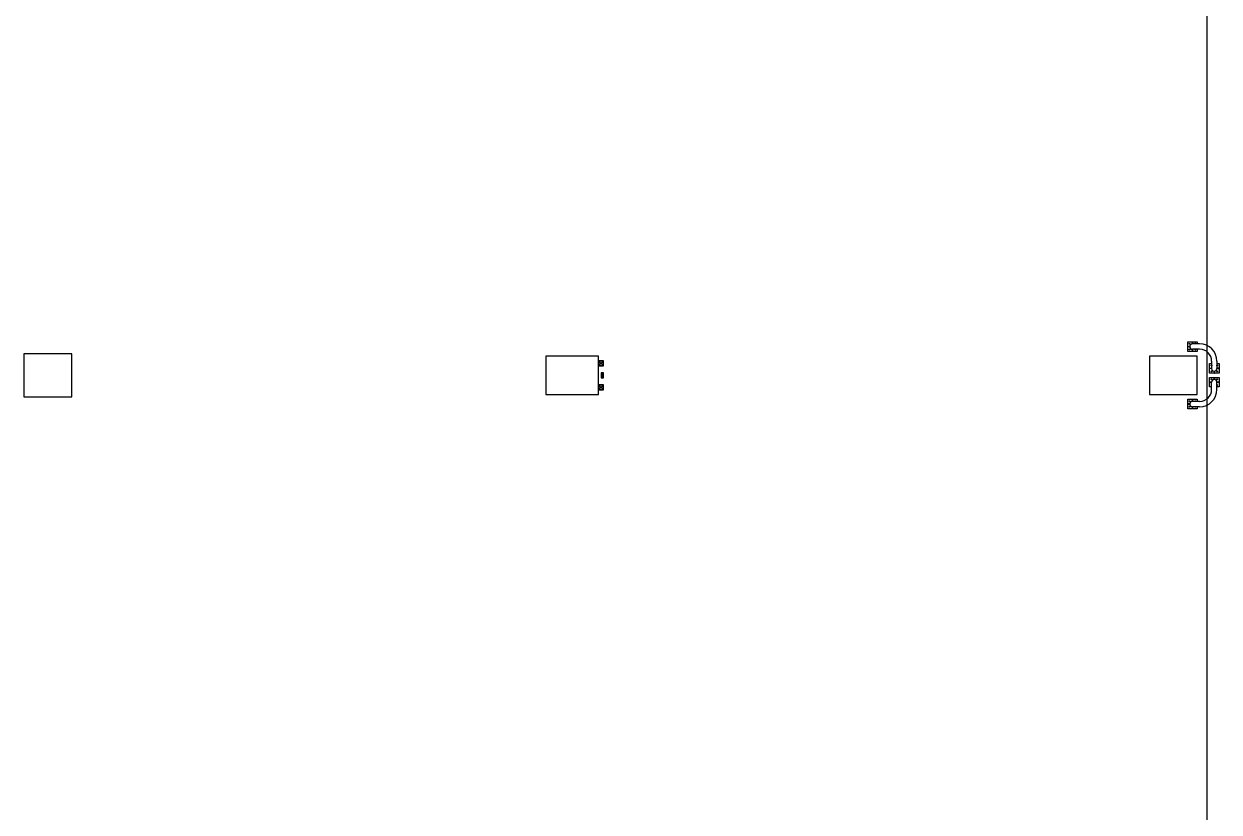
# Model space of a CAD drawing. Header units: millimetres. Extents: x 0 to 356400, y 0 to 68257.
# Drawn here: x 65946 to 66944, y 5433 to 6091 of the extents above; entities that cross this region are included whole.
import ezdxf

# ---------------------------------------------------------------- set-up
doc = ezdxf.new("R2010")
doc.units = ezdxf.units.MM
doc.header["$LTSCALE"] = 75
doc.layers.add('8', color=8, linetype='Continuous')

# ---------------------------------------------------------------- blocks, each defined once
blk = doc.blocks.new('G$C7369CDF7')
at = {"layer": '8'}
for p, q in [((38936, 58262), (39086, 58262)), ((38936, 58150), (39086, 58150)), ((38986, 58262), (38986, 58306)), ((38986, 58306), (39186, 58306)), ((38986, 58106), (38986, 58150)), ((39084, 58302), (39084, 58262)), ((39088, 58302), (39084, 58302)), ((39084, 58110), (39084, 58150)), ((39088, 58262), (39088, 58302)), ((39088, 58150), (39088, 58110)), ((39182, 58208), (39142, 58208)), ((39142, 58204), (39182, 58204)), ((39182, 58204), (39182, 58208)), ((39186, 58306), (39186, 58106)), ((39274, 58106), (39274, 58306)), ((39274, 58306), (39474, 58306)), ((39278, 58204), (39278, 58208)), ((39278, 58208), (39318, 58208)), ((39318, 58204), (39278, 58204)), ((39372, 58302), (39376, 58302)), ((39372, 58262), (39372, 58302)), ((39372, 58150), (39372, 58110)), ((39524, 58262), (39374, 58262)), ((39524, 58150), (39374, 58150)), ((39376, 58302), (39376, 58262)), ((39376, 58110), (39376, 58150)), ((39474, 58306), (39474, 58262)), ((39474, 58150), (39474, 58106)), ((21630, 58050), (97030, 58050)), ((38574, 57900), (38574, 57750)), ((38686, 57900), (38686, 57750)), ((39186, 58106), (38986, 58106)), ((39088, 58110), (39084, 58110)), ((39474, 58106), (39274, 58106)), ((39372, 58110), (39376, 58110)), ((39774, 57900), (39774, 57750)), ((39886, 57900), (39886, 57750)), ((38530, 57650), (38530, 57850)), ((38530, 57850), (38574, 57850)), ((38730, 57650), (38530, 57650)), ((38534, 57752), (38574, 57752)), ((38534, 57748), (38534, 57752)), ((38574, 57748), (38534, 57748)), ((38628, 57654), (38628, 57694)), ((38632, 57654), (38628, 57654)), ((38632, 57694), (38632, 57654)), ((38686, 57850), (38730, 57850)), ((38726, 57752), (38686, 57752)), ((38686, 57748), (38726, 57748)), ((38726, 57748), (38726, 57752)), ((38730, 57850), (38730, 57650)), ((39630, 57850), (38830, 57850)), ((38830, 57850), (38830, 56850)), ((39630, 56850), (39630, 57850)), ((39730, 57650), (39730, 57850)), ((39730, 57850), (39774, 57850)), ((39930, 57650), (39730, 57650)), ((39734, 57748), (39734, 57752)), ((39734, 57752), (39774, 57752)), ((39774, 57748), (39734, 57748)), ((39828, 57694), (39828, 57654)), ((39828, 57654), (39832, 57654)), ((39832, 57654), (39832, 57694)), ((39886, 57850), (39930, 57850)), ((39926, 57752), (39886, 57752)), ((39886, 57748), (39926, 57748)), ((39926, 57748), (39926, 57752)), ((39930, 57850), (39930, 57650)), ((38830, 56850), (39630, 56850)), ((39030, 45450), (38930, 45450)), ((38930, 45450), (38930, 45350)), ((38933, 45352), (39028, 45448)), ((38933, 45448), (39028, 45352)), ((39028, 45448), (38933, 45448)), ((38933, 45448), (38933, 45352)), ((39028, 45352), (39028, 45448)), ((39030, 45350), (39030, 45450)), ((39280, 45450, -103000), (39180, 45450, -103000)), ((39180, 45450, -103000), (39180, 45400, -103000)), ((39183, 45402, -103000), (39278, 45448, -103000)), ((39183, 45448, -103000), (39278, 45402, -103000)), ((39278, 45448, -103000), (39183, 45448, -103000)), ((39183, 45448, -103000), (39183, 45402, -103000)), ((39278, 45402, -103000), (39278, 45448, -103000)), ((39280, 45400, -103000), (39280, 45450, -103000)), ((39530, 45450), (39430, 45450)), ((39430, 45450), (39430, 45350)), ((39433, 45352), (39528, 45448)), ((39433, 45448), (39528, 45352)), ((39528, 45448), (39433, 45448)), ((39433, 45448), (39433, 45352)), ((39528, 45352), (39528, 45448)), ((39530, 45350), (39530, 45450)), ((39630, 45350), (38830, 45350)), ((38830, 45350), (38830, 44250)), ((38930, 45350), (39030, 45350)), ((38933, 45352), (39028, 45352)), ((39180, 45400, -103000), (39280, 45400, -103000)), ((39183, 45402, -103000), (39278, 45402, -103000)), ((39430, 45350), (39530, 45350)), ((39433, 45352), (39528, 45352)), ((39630, 44250), (39630, 45350)), ((38830, 44250), (39630, 44250)), ((39680, 34350), (38780, 34350)), ((38780, 34350), (38780, 33350)), ((39680, 33350), (39680, 34350)), ((38780, 33350), (39680, 33350))]:
    blk.add_line(p, q, dxfattribs=at)
for centre in [(39026, 58266), (39026, 58146), (39146, 58266), (39146, 58146), (39314, 58266), (39314, 58146), (38570, 57690), (38690, 57690), (39770, 57810), (39770, 57690), (39890, 57810), (39890, 57690)]:
    blk.add_circle(centre, 8, dxfattribs=at)
for centre, radius, start, end in [((38936, 57900), 362, 90, 180), ((38936, 57900), 250, 90, 180), ((39086, 58206), 56, 270, 90), ((39374, 58206), 56, 90, 270), ((39434, 58266), 8, 330, 210), ((39434, 58146), 8, 150, 30), ((39524, 57900), 362, 0, 90), ((39524, 57900), 250, 0, 90), ((38570, 57810), 8, 60, 300), ((38630, 57750), 56, 180, 0), ((38690, 57810), 8, 240, 120), ((39830, 57750), 56, 180, 0)]:
    blk.add_arc(centre, radius, start, end, dxfattribs=at)

msp = doc.modelspace()

# ---------------------------------------------------------------- block references
at = {"xscale": 0.04000000000000001, "yscale": 0.04000000000000001, "zscale": 0.04000000000000001, "rotation": 270}
msp.add_blockref('G$C7369CDF7', (64612.17, 7367.09), dxfattribs=at)

doc.saveas('drawing.dxf')
